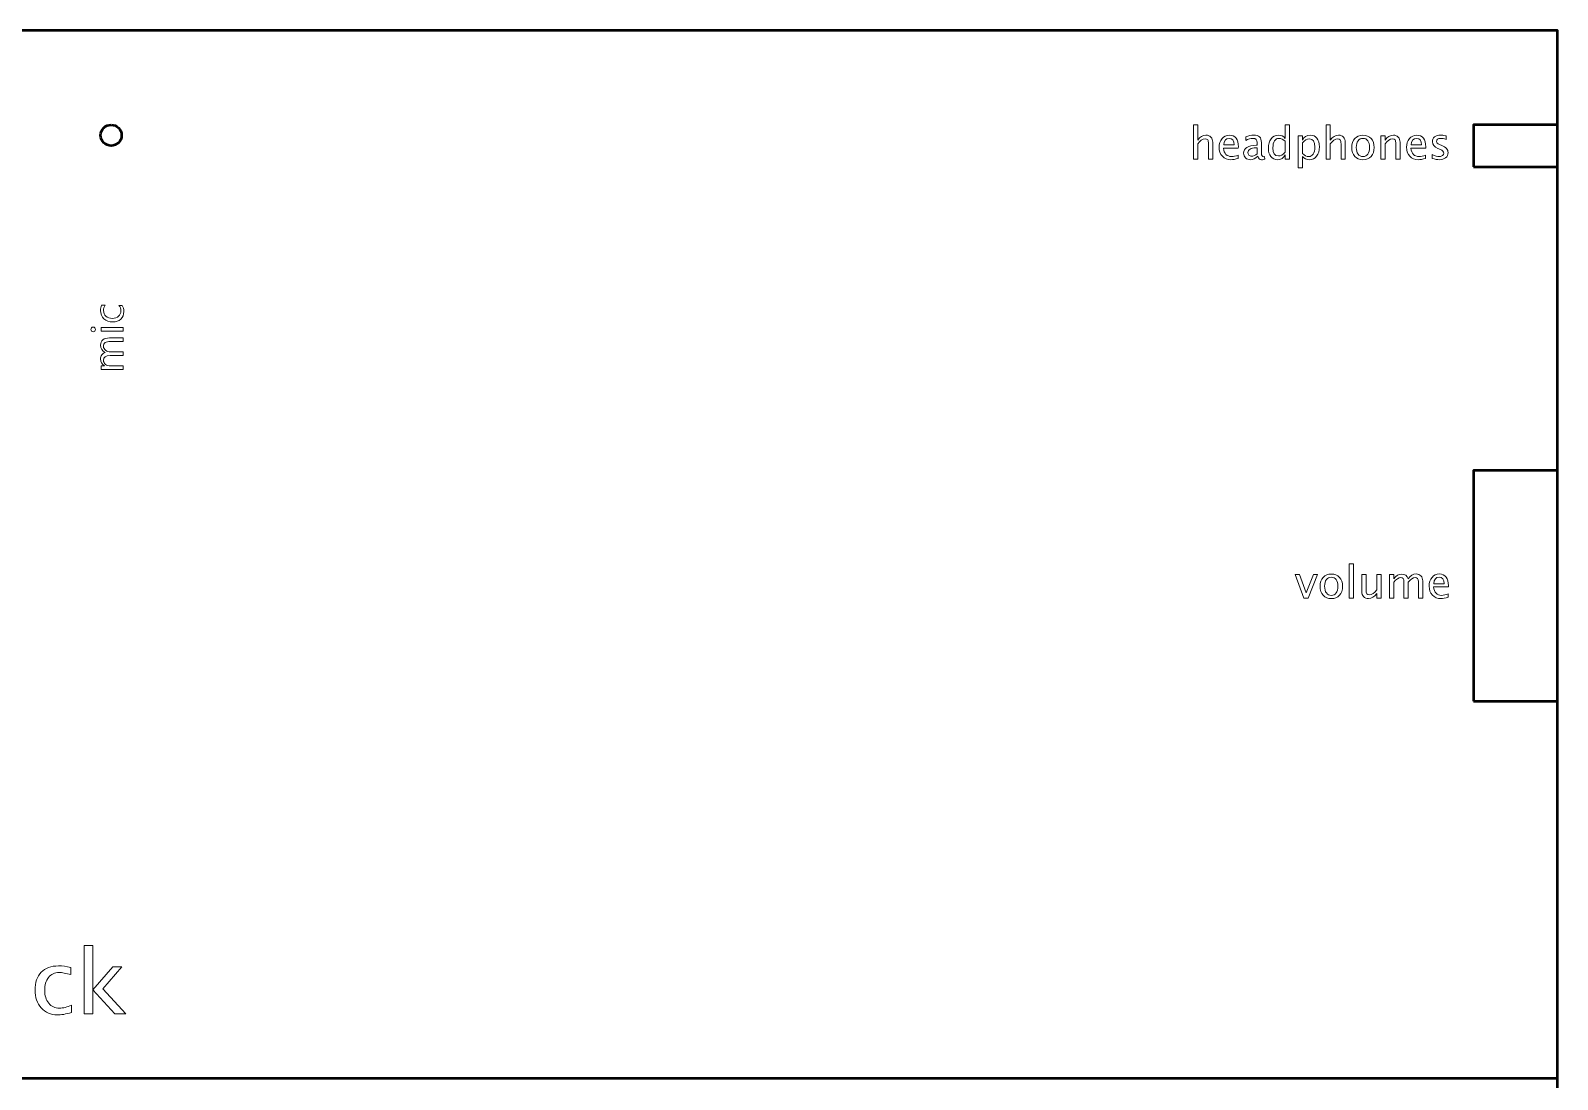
# Model space of a CAD drawing. Header units: centimetres. Extents: x -69 to 69, y -115 to 104.
# Drawn here: x 45.03 to 59.6, y -14.96 to -4.95 of the extents above; entities that cross this region are included whole.
import ezdxf

# ---------------------------------------------------------------- set-up
doc = ezdxf.new("R2010")
doc.units = ezdxf.units.CM
doc.header["$MEASUREMENT"] = 0
doc.layers.add('Layer 1', color=7, linetype='Continuous')

msp = doc.modelspace()

# ---------------------------------------------------------------- linework, layer by layer
at = {"layer": 'Layer 1', "color": 30, "lineweight": 53}
for points in [[(30.4, -25.05), (59.6, -25.05), (59.6, -4.95), (30.4, -4.95), (30.4, -25.05)], [(58.8, -6.25), (59.6, -6.25), (59.6, -5.85), (58.8, -5.85), (58.8, -6.25)], [(58.8, -11.35), (59.6, -11.35), (59.6, -9.15), (58.8, -9.15), (58.8, -11.35)]]:
    msp.add_lwpolyline(points, close=True, dxfattribs=at)
msp.add_ellipse((45.8, -5.95), major_axis=(0, 0.1), ratio=1, dxfattribs=at)
at = {"layer": 'Layer 1', "color": 30, "lineweight": 9}
for points, knots in [([(56.12671, -6.17806), (56.12671, -6.17806), (56.12671, -5.85167), (56.12671, -5.85167), (56.12671, -5.85167), (56.12671, -5.85167), (56.16735, -5.85167), (56.16735, -5.85167), (56.16735, -5.85167), (56.16735, -5.85167), (56.16735, -5.9961), (56.16735, -5.9961), (56.16735, -5.9961), (56.18887, -5.9647), (56.21526, -5.94904), (56.24644, -5.94904), (56.24644, -5.94904), (56.26606, -5.94904), (56.28165, -5.95518), (56.29315, -5.96752), (56.29315, -5.96752), (56.30465, -5.9798), (56.31043, -5.99638), (56.31043, -6.01712), (56.31043, -6.01712), (56.31043, -6.01712), (56.31043, -6.17806), (56.31043, -6.17806), (56.31043, -6.17806), (56.31043, -6.17806), (56.2698, -6.17806), (56.2698, -6.17806), (56.2698, -6.17806), (56.2698, -6.17806), (56.2698, -6.03039), (56.2698, -6.03039), (56.2698, -6.03039), (56.2698, -6.01374), (56.26733, -6.00188), (56.26246, -5.99483), (56.26246, -5.99483), (56.25752, -5.9877), (56.2494, -5.98417), (56.23805, -5.98417), (56.23805, -5.98417), (56.21307, -5.98417), (56.1895, -6.00047), (56.16735, -6.03307), (56.16735, -6.03307), (56.16735, -6.03307), (56.16735, -6.17806), (56.16735, -6.17806), (56.16735, -6.17806), (56.16735, -6.17806), (56.12671, -6.17806), (56.12671, -6.17806)], [0, 0, 0, 0, 0.06666667, 0.06666667, 0.06666667, 0.06666667, 0.13333333, 0.13333333, 0.13333333, 0.13333333, 0.2, 0.2, 0.2, 0.2, 0.26666667, 0.26666667, 0.26666667, 0.26666667, 0.33333333, 0.33333333, 0.33333333, 0.33333333, 0.4, 0.4, 0.4, 0.4, 0.46666667, 0.46666667, 0.46666667, 0.46666667, 0.53333333, 0.53333333, 0.53333333, 0.53333333, 0.6, 0.6, 0.6, 0.6, 0.66666667, 0.66666667, 0.66666667, 0.66666667, 0.73333333, 0.73333333, 0.73333333, 0.73333333, 0.8, 0.8, 0.8, 0.8, 0.86666667, 0.86666667, 0.86666667, 0.86666667, 1, 1, 1, 1]), ([(56.55414, -6.17086), (56.52683, -6.17905), (56.50348, -6.18314), (56.484, -6.18314), (56.484, -6.18314), (56.45077, -6.18314), (56.42375, -6.17213), (56.40294, -6.15019), (56.40294, -6.15019), (56.38212, -6.12825), (56.37168, -6.09981), (56.37168, -6.06482), (56.37168, -6.06482), (56.37168, -6.03088), (56.38085, -6.00301), (56.39927, -5.98121), (56.39927, -5.98121), (56.41768, -5.95948), (56.44125, -5.94862), (56.46996, -5.94862), (56.46996, -5.94862), (56.49713, -5.94862), (56.51815, -5.95828), (56.53297, -5.97761), (56.53297, -5.97761), (56.54779, -5.99695), (56.55519, -6.02432), (56.55519, -6.05981), (56.55519, -6.05981), (56.55519, -6.05981), (56.55498, -6.07223), (56.55498, -6.07223), (56.55498, -6.07223), (56.55498, -6.07223), (56.41317, -6.07223), (56.41317, -6.07223), (56.41317, -6.07223), (56.41909, -6.12585), (56.44527, -6.15266), (56.49162, -6.15266), (56.49162, -6.15266), (56.50863, -6.15266), (56.52944, -6.14786), (56.55414, -6.13827), (56.55414, -6.13827), (56.55414, -6.13827), (56.55414, -6.17086), (56.55414, -6.17086)], [0, 0, 0, 0, 0.07692308, 0.07692308, 0.07692308, 0.07692308, 0.15384615, 0.15384615, 0.15384615, 0.15384615, 0.23076923, 0.23076923, 0.23076923, 0.23076923, 0.30769231, 0.30769231, 0.30769231, 0.30769231, 0.38461538, 0.38461538, 0.38461538, 0.38461538, 0.46153846, 0.46153846, 0.46153846, 0.46153846, 0.53846154, 0.53846154, 0.53846154, 0.53846154, 0.61538462, 0.61538462, 0.61538462, 0.61538462, 0.69230769, 0.69230769, 0.69230769, 0.69230769, 0.76923077, 0.76923077, 0.76923077, 0.76923077, 0.84615385, 0.84615385, 0.84615385, 0.84615385, 1, 1, 1, 1]), ([(56.74097, -6.14949), (56.71656, -6.17192), (56.69306, -6.18314), (56.67048, -6.18314), (56.67048, -6.18314), (56.65193, -6.18314), (56.63648, -6.17735), (56.62427, -6.16571), (56.62427, -6.16571), (56.61199, -6.15407), (56.60586, -6.1394), (56.60586, -6.12169), (56.60586, -6.12169), (56.60586, -6.0972), (56.61616, -6.07837), (56.63676, -6.06524), (56.63676, -6.06524), (56.65736, -6.05212), (56.68692, -6.04556), (56.72545, -6.04556), (56.72545, -6.04556), (56.72545, -6.04556), (56.73497, -6.04556), (56.73497, -6.04556), (56.73497, -6.04556), (56.73497, -6.04556), (56.73497, -6.01854), (56.73497, -6.01854), (56.73497, -6.01854), (56.73497, -5.9925), (56.72143, -5.97952), (56.69426, -5.97952), (56.69426, -5.97952), (56.67324, -5.97952), (56.65024, -5.98615), (56.62533, -5.99941), (56.62533, -5.99941), (56.62533, -5.99941), (56.62533, -5.96597), (56.62533, -5.96597), (56.62533, -5.96597), (56.65271, -5.95468), (56.67853, -5.94904), (56.70273, -5.94904), (56.70273, -5.94904), (56.72763, -5.94904), (56.74605, -5.95468), (56.75783, -5.96604), (56.75783, -5.96604), (56.76969, -5.9774), (56.77561, -5.9949), (56.77561, -6.01854), (56.77561, -6.01854), (56.77561, -6.01854), (56.77561, -6.11992), (56.77561, -6.11992), (56.77561, -6.11992), (56.77561, -6.14314), (56.78274, -6.15478), (56.79706, -6.15478), (56.79706, -6.15478), (56.79882, -6.15478), (56.80143, -6.15449), (56.80489, -6.15393), (56.80489, -6.15393), (56.80489, -6.15393), (56.80778, -6.17651), (56.80778, -6.17651), (56.80778, -6.17651), (56.79854, -6.18095), (56.78838, -6.18314), (56.77723, -6.18314), (56.77723, -6.18314), (56.75826, -6.18314), (56.74619, -6.17192), (56.74097, -6.14949)], [0, 0, 0, 0, 0.05, 0.05, 0.05, 0.05, 0.1, 0.1, 0.1, 0.1, 0.15, 0.15, 0.15, 0.15, 0.2, 0.2, 0.2, 0.2, 0.25, 0.25, 0.25, 0.25, 0.3, 0.3, 0.3, 0.3, 0.35, 0.35, 0.35, 0.35, 0.4, 0.4, 0.4, 0.4, 0.45, 0.45, 0.45, 0.45, 0.5, 0.5, 0.5, 0.5, 0.55, 0.55, 0.55, 0.55, 0.6, 0.6, 0.6, 0.6, 0.65, 0.65, 0.65, 0.65, 0.7, 0.7, 0.7, 0.7, 0.75, 0.75, 0.75, 0.75, 0.8, 0.8, 0.8, 0.8, 0.85, 0.85, 0.85, 0.85, 0.9, 0.9, 0.9, 0.9, 1, 1, 1, 1]), ([(57.00344, -6.17806), (57.00344, -6.17806), (57.00344, -6.13594), (57.00344, -6.13594), (57.00344, -6.13594), (56.98685, -6.16741), (56.96188, -6.18314), (56.92851, -6.18314), (56.92851, -6.18314), (56.90141, -6.18314), (56.88011, -6.17333), (56.86458, -6.15365), (56.86458, -6.15365), (56.84906, -6.13396), (56.8413, -6.10708), (56.8413, -6.073), (56.8413, -6.073), (56.8413, -6.03575), (56.85012, -6.00576), (56.86769, -5.98305), (56.86769, -5.98305), (56.88533, -5.9604), (56.90847, -5.94904), (56.93718, -5.94904), (56.93718, -5.94904), (56.96378, -5.94904), (56.98594, -5.9592), (57.00344, -5.97959), (57.00344, -5.97959), (57.00344, -5.97959), (57.00344, -5.85167), (57.00344, -5.85167), (57.00344, -5.85167), (57.00344, -5.85167), (57.04407, -5.85167), (57.04407, -5.85167), (57.04407, -5.85167), (57.04407, -5.85167), (57.04407, -6.17806), (57.04407, -6.17806), (57.04407, -6.17806), (57.04407, -6.17806), (57.00344, -6.17806), (57.00344, -6.17806)], [0, 0, 0, 0, 0.08333333, 0.08333333, 0.08333333, 0.08333333, 0.16666667, 0.16666667, 0.16666667, 0.16666667, 0.25, 0.25, 0.25, 0.25, 0.33333333, 0.33333333, 0.33333333, 0.33333333, 0.41666667, 0.41666667, 0.41666667, 0.41666667, 0.5, 0.5, 0.5, 0.5, 0.58333333, 0.58333333, 0.58333333, 0.58333333, 0.66666667, 0.66666667, 0.66666667, 0.66666667, 0.75, 0.75, 0.75, 0.75, 0.83333333, 0.83333333, 0.83333333, 0.83333333, 1, 1, 1, 1]), ([(57.1255, -6.25976), (57.1255, -6.25976), (57.1255, -5.9537), (57.1255, -5.9537), (57.1255, -5.9537), (57.1255, -5.9537), (57.16614, -5.9537), (57.16614, -5.9537), (57.16614, -5.9537), (57.16614, -5.9537), (57.16614, -5.9961), (57.16614, -5.9961), (57.16614, -5.9961), (57.18279, -5.9647), (57.20784, -5.94904), (57.24121, -5.94904), (57.24121, -5.94904), (57.26823, -5.94904), (57.28947, -5.95885), (57.30499, -5.97853), (57.30499, -5.97853), (57.32051, -5.99822), (57.32827, -6.0251), (57.32827, -6.05917), (57.32827, -6.05917), (57.32827, -6.09629), (57.31946, -6.12627), (57.30189, -6.14899), (57.30189, -6.14899), (57.28432, -6.17178), (57.26118, -6.18314), (57.23253, -6.18314), (57.23253, -6.18314), (57.20593, -6.18314), (57.18378, -6.17298), (57.16614, -6.15259), (57.16614, -6.15259), (57.16614, -6.15259), (57.16614, -6.25976), (57.16614, -6.25976), (57.16614, -6.25976), (57.16614, -6.25976), (57.1255, -6.25976), (57.1255, -6.25976)], [0, 0, 0, 0, 0.08333333, 0.08333333, 0.08333333, 0.08333333, 0.16666667, 0.16666667, 0.16666667, 0.16666667, 0.25, 0.25, 0.25, 0.25, 0.33333333, 0.33333333, 0.33333333, 0.33333333, 0.41666667, 0.41666667, 0.41666667, 0.41666667, 0.5, 0.5, 0.5, 0.5, 0.58333333, 0.58333333, 0.58333333, 0.58333333, 0.66666667, 0.66666667, 0.66666667, 0.66666667, 0.75, 0.75, 0.75, 0.75, 0.83333333, 0.83333333, 0.83333333, 0.83333333, 1, 1, 1, 1]), ([(57.39192, -6.17806), (57.39192, -6.17806), (57.39192, -5.85167), (57.39192, -5.85167), (57.39192, -5.85167), (57.39192, -5.85167), (57.43256, -5.85167), (57.43256, -5.85167), (57.43256, -5.85167), (57.43256, -5.85167), (57.43256, -5.9961), (57.43256, -5.9961), (57.43256, -5.9961), (57.45408, -5.9647), (57.48047, -5.94904), (57.51165, -5.94904), (57.51165, -5.94904), (57.53127, -5.94904), (57.54686, -5.95518), (57.55836, -5.96752), (57.55836, -5.96752), (57.56986, -5.9798), (57.57564, -5.99638), (57.57564, -6.01712), (57.57564, -6.01712), (57.57564, -6.01712), (57.57564, -6.17806), (57.57564, -6.17806), (57.57564, -6.17806), (57.57564, -6.17806), (57.53501, -6.17806), (57.53501, -6.17806), (57.53501, -6.17806), (57.53501, -6.17806), (57.53501, -6.03039), (57.53501, -6.03039), (57.53501, -6.03039), (57.53501, -6.01374), (57.53254, -6.00188), (57.52767, -5.99483), (57.52767, -5.99483), (57.52273, -5.9877), (57.51461, -5.98417), (57.50326, -5.98417), (57.50326, -5.98417), (57.47828, -5.98417), (57.45471, -6.00047), (57.43256, -6.03307), (57.43256, -6.03307), (57.43256, -6.03307), (57.43256, -6.17806), (57.43256, -6.17806), (57.43256, -6.17806), (57.43256, -6.17806), (57.39192, -6.17806), (57.39192, -6.17806)], [0, 0, 0, 0, 0.06666667, 0.06666667, 0.06666667, 0.06666667, 0.13333333, 0.13333333, 0.13333333, 0.13333333, 0.2, 0.2, 0.2, 0.2, 0.26666667, 0.26666667, 0.26666667, 0.26666667, 0.33333333, 0.33333333, 0.33333333, 0.33333333, 0.4, 0.4, 0.4, 0.4, 0.46666667, 0.46666667, 0.46666667, 0.46666667, 0.53333333, 0.53333333, 0.53333333, 0.53333333, 0.6, 0.6, 0.6, 0.6, 0.66666667, 0.66666667, 0.66666667, 0.66666667, 0.73333333, 0.73333333, 0.73333333, 0.73333333, 0.8, 0.8, 0.8, 0.8, 0.86666667, 0.86666667, 0.86666667, 0.86666667, 1, 1, 1, 1]), ([(57.74399, -6.18314), (57.71104, -6.18314), (57.68494, -6.17263), (57.66575, -6.1516), (57.66575, -6.1516), (57.64649, -6.13058), (57.63689, -6.102), (57.63689, -6.06595), (57.63689, -6.06595), (57.63689, -6.02997), (57.64649, -6.00146), (57.66575, -5.98051), (57.66575, -5.98051), (57.68494, -5.95955), (57.71104, -5.94904), (57.74399, -5.94904), (57.74399, -5.94904), (57.77694, -5.94904), (57.80305, -5.95955), (57.82224, -5.98051), (57.82224, -5.98051), (57.8415, -6.00146), (57.85109, -6.02997), (57.85109, -6.06595), (57.85109, -6.06595), (57.85109, -6.102), (57.8415, -6.13058), (57.82224, -6.1516), (57.82224, -6.1516), (57.80305, -6.17263), (57.77694, -6.18314), (57.74399, -6.18314)], [0, 0, 0, 0, 0.11111111, 0.11111111, 0.11111111, 0.11111111, 0.22222222, 0.22222222, 0.22222222, 0.22222222, 0.33333333, 0.33333333, 0.33333333, 0.33333333, 0.44444444, 0.44444444, 0.44444444, 0.44444444, 0.55555556, 0.55555556, 0.55555556, 0.55555556, 0.66666667, 0.66666667, 0.66666667, 0.66666667, 0.77777778, 0.77777778, 0.77777778, 0.77777778, 1, 1, 1, 1]), ([(57.91474, -6.17806), (57.91474, -6.17806), (57.91474, -5.9537), (57.91474, -5.9537), (57.91474, -5.9537), (57.91474, -5.9537), (57.95538, -5.9537), (57.95538, -5.9537), (57.95538, -5.9537), (57.95538, -5.9537), (57.95538, -5.9961), (57.95538, -5.9961), (57.95538, -5.9961), (57.9769, -5.9647), (58.00329, -5.94904), (58.03447, -5.94904), (58.03447, -5.94904), (58.05409, -5.94904), (58.06968, -5.95518), (58.08118, -5.96752), (58.08118, -5.96752), (58.09268, -5.9798), (58.09846, -5.99638), (58.09846, -6.01712), (58.09846, -6.01712), (58.09846, -6.01712), (58.09846, -6.17806), (58.09846, -6.17806), (58.09846, -6.17806), (58.09846, -6.17806), (58.05783, -6.17806), (58.05783, -6.17806), (58.05783, -6.17806), (58.05783, -6.17806), (58.05783, -6.03039), (58.05783, -6.03039), (58.05783, -6.03039), (58.05783, -6.01374), (58.05536, -6.00188), (58.05049, -5.99483), (58.05049, -5.99483), (58.04555, -5.9877), (58.03743, -5.98417), (58.02608, -5.98417), (58.02608, -5.98417), (58.0011, -5.98417), (57.97753, -6.00047), (57.95538, -6.03307), (57.95538, -6.03307), (57.95538, -6.03307), (57.95538, -6.17806), (57.95538, -6.17806), (57.95538, -6.17806), (57.95538, -6.17806), (57.91474, -6.17806), (57.91474, -6.17806)], [0, 0, 0, 0, 0.06666667, 0.06666667, 0.06666667, 0.06666667, 0.13333333, 0.13333333, 0.13333333, 0.13333333, 0.2, 0.2, 0.2, 0.2, 0.26666667, 0.26666667, 0.26666667, 0.26666667, 0.33333333, 0.33333333, 0.33333333, 0.33333333, 0.4, 0.4, 0.4, 0.4, 0.46666667, 0.46666667, 0.46666667, 0.46666667, 0.53333333, 0.53333333, 0.53333333, 0.53333333, 0.6, 0.6, 0.6, 0.6, 0.66666667, 0.66666667, 0.66666667, 0.66666667, 0.73333333, 0.73333333, 0.73333333, 0.73333333, 0.8, 0.8, 0.8, 0.8, 0.86666667, 0.86666667, 0.86666667, 0.86666667, 1, 1, 1, 1]), ([(58.34217, -6.17086), (58.31486, -6.17905), (58.29151, -6.18314), (58.27203, -6.18314), (58.27203, -6.18314), (58.2388, -6.18314), (58.21178, -6.17213), (58.19097, -6.15019), (58.19097, -6.15019), (58.17015, -6.12825), (58.15971, -6.09981), (58.15971, -6.06482), (58.15971, -6.06482), (58.15971, -6.03088), (58.16888, -6.00301), (58.1873, -5.98121), (58.1873, -5.98121), (58.20571, -5.95948), (58.22928, -5.94862), (58.25799, -5.94862), (58.25799, -5.94862), (58.28516, -5.94862), (58.30618, -5.95828), (58.321, -5.97761), (58.321, -5.97761), (58.33582, -5.99695), (58.34322, -6.02432), (58.34322, -6.05981), (58.34322, -6.05981), (58.34322, -6.05981), (58.34301, -6.07223), (58.34301, -6.07223), (58.34301, -6.07223), (58.34301, -6.07223), (58.2012, -6.07223), (58.2012, -6.07223), (58.2012, -6.07223), (58.20712, -6.12585), (58.2333, -6.15266), (58.27965, -6.15266), (58.27965, -6.15266), (58.29666, -6.15266), (58.31747, -6.14786), (58.34217, -6.13827), (58.34217, -6.13827), (58.34217, -6.13827), (58.34217, -6.17086), (58.34217, -6.17086)], [0, 0, 0, 0, 0.07692308, 0.07692308, 0.07692308, 0.07692308, 0.15384615, 0.15384615, 0.15384615, 0.15384615, 0.23076923, 0.23076923, 0.23076923, 0.23076923, 0.30769231, 0.30769231, 0.30769231, 0.30769231, 0.38461538, 0.38461538, 0.38461538, 0.38461538, 0.46153846, 0.46153846, 0.46153846, 0.46153846, 0.53846154, 0.53846154, 0.53846154, 0.53846154, 0.61538462, 0.61538462, 0.61538462, 0.61538462, 0.69230769, 0.69230769, 0.69230769, 0.69230769, 0.76923077, 0.76923077, 0.76923077, 0.76923077, 0.84615385, 0.84615385, 0.84615385, 0.84615385, 1, 1, 1, 1]), ([(58.40532, -6.17002), (58.40532, -6.17002), (58.40532, -6.13276), (58.40532, -6.13276), (58.40532, -6.13276), (58.43192, -6.14603), (58.45499, -6.15266), (58.47467, -6.15266), (58.47467, -6.15266), (58.48638, -6.15266), (58.49612, -6.14949), (58.50381, -6.14314), (58.50381, -6.14314), (58.5115, -6.13686), (58.51538, -6.12895), (58.51538, -6.11943), (58.51538, -6.11943), (58.51538, -6.10553), (58.50459, -6.09403), (58.483, -6.08493), (58.483, -6.08493), (58.483, -6.08493), (58.45922, -6.07484), (58.45922, -6.07484), (58.45922, -6.07484), (58.42415, -6.0603), (58.40659, -6.03928), (58.40659, -6.01197), (58.40659, -6.01197), (58.40659, -5.99243), (58.4135, -5.97705), (58.42733, -5.96583), (58.42733, -5.96583), (58.44116, -5.95461), (58.46014, -5.94904), (58.4842, -5.94904), (58.4842, -5.94904), (58.49669, -5.94904), (58.51221, -5.95073), (58.53062, -5.95419), (58.53062, -5.95419), (58.53062, -5.95419), (58.53909, -5.95581), (58.53909, -5.95581), (58.53909, -5.95581), (58.53909, -5.95581), (58.53909, -5.98968), (58.53909, -5.98968), (58.53909, -5.98968), (58.51644, -5.9829), (58.49838, -5.97952), (58.4849, -5.97952), (58.4849, -5.97952), (58.47305, -5.97952), (58.46367, -5.98213), (58.45654, -5.98728), (58.45654, -5.98728), (58.44948, -5.99243), (58.44596, -5.99934), (58.44596, -6.00802), (58.44596, -6.00802), (58.44596, -6.02023), (58.45583, -6.0306), (58.47566, -6.039), (58.47566, -6.039), (58.47566, -6.039), (58.4952, -6.04725), (58.4952, -6.04725), (58.4952, -6.04725), (58.51736, -6.05656), (58.53302, -6.06644), (58.54219, -6.07681), (58.54219, -6.07681), (58.55144, -6.08719), (58.55602, -6.10017), (58.55602, -6.11569), (58.55602, -6.11569), (58.55602, -6.13537), (58.54826, -6.15153), (58.53267, -6.16416), (58.53267, -6.16416), (58.51715, -6.17679), (58.49725, -6.18314), (58.47305, -6.18314), (58.47305, -6.18314), (58.45442, -6.18314), (58.43192, -6.17877), (58.40532, -6.17002)], [0, 0, 0, 0, 0.04347826, 0.04347826, 0.04347826, 0.04347826, 0.08695652, 0.08695652, 0.08695652, 0.08695652, 0.13043478, 0.13043478, 0.13043478, 0.13043478, 0.17391304, 0.17391304, 0.17391304, 0.17391304, 0.2173913, 0.2173913, 0.2173913, 0.2173913, 0.26086957, 0.26086957, 0.26086957, 0.26086957, 0.30434783, 0.30434783, 0.30434783, 0.30434783, 0.34782609, 0.34782609, 0.34782609, 0.34782609, 0.39130435, 0.39130435, 0.39130435, 0.39130435, 0.43478261, 0.43478261, 0.43478261, 0.43478261, 0.47826087, 0.47826087, 0.47826087, 0.47826087, 0.52173913, 0.52173913, 0.52173913, 0.52173913, 0.56521739, 0.56521739, 0.56521739, 0.56521739, 0.60869565, 0.60869565, 0.60869565, 0.60869565, 0.65217391, 0.65217391, 0.65217391, 0.65217391, 0.69565217, 0.69565217, 0.69565217, 0.69565217, 0.73913043, 0.73913043, 0.73913043, 0.73913043, 0.7826087, 0.7826087, 0.7826087, 0.7826087, 0.82608696, 0.82608696, 0.82608696, 0.82608696, 0.86956522, 0.86956522, 0.86956522, 0.86956522, 0.91304348, 0.91304348, 0.91304348, 0.91304348, 1, 1, 1, 1]), ([(56.41528, -6.04175), (56.41528, -6.04175), (56.51434, -6.04175), (56.51434, -6.04175), (56.51434, -6.04175), (56.51434, -5.99998), (56.49875, -5.97909), (56.46763, -5.97909), (56.46763, -5.97909), (56.43631, -5.97909), (56.41888, -5.99998), (56.41528, -6.04175)], [0, 0, 0, 0, 0.25, 0.25, 0.25, 0.25, 0.5, 0.5, 0.5, 0.5, 1, 1, 1, 1]), ([(56.73497, -6.12733), (56.73497, -6.12733), (56.73497, -6.06969), (56.73497, -6.06969), (56.73497, -6.06969), (56.73497, -6.06969), (56.72192, -6.06926), (56.72192, -6.06926), (56.72192, -6.06926), (56.69934, -6.06926), (56.68114, -6.07343), (56.66724, -6.08175), (56.66724, -6.08175), (56.65341, -6.09015), (56.6465, -6.10123), (56.6465, -6.11505), (56.6465, -6.11505), (56.6465, -6.12472), (56.64995, -6.1329), (56.6568, -6.13961), (56.6568, -6.13961), (56.66371, -6.14631), (56.67211, -6.1497), (56.68206, -6.1497), (56.68206, -6.1497), (56.69899, -6.1497), (56.71663, -6.14222), (56.73497, -6.12733)], [0, 0, 0, 0, 0.125, 0.125, 0.125, 0.125, 0.25, 0.25, 0.25, 0.25, 0.375, 0.375, 0.375, 0.375, 0.5, 0.5, 0.5, 0.5, 0.625, 0.625, 0.625, 0.625, 0.75, 0.75, 0.75, 0.75, 1, 1, 1, 1]), ([(57.00344, -6.00739), (56.98234, -5.98883), (56.96237, -5.97952), (56.94346, -5.97952), (56.94346, -5.97952), (56.92484, -5.97952), (56.91044, -5.98728), (56.90021, -6.00287), (56.90021, -6.00287), (56.88998, -6.01839), (56.8849, -6.04041), (56.8849, -6.06891), (56.8849, -6.06891), (56.8849, -6.12133), (56.90226, -6.14758), (56.93704, -6.14758), (56.93704, -6.14758), (56.95962, -6.14758), (56.98177, -6.13523), (57.00344, -6.11061), (57.00344, -6.11061), (57.00344, -6.11061), (57.00344, -6.00739), (57.00344, -6.00739)], [0, 0, 0, 0, 0.14285714, 0.14285714, 0.14285714, 0.14285714, 0.28571429, 0.28571429, 0.28571429, 0.28571429, 0.42857143, 0.42857143, 0.42857143, 0.42857143, 0.57142857, 0.57142857, 0.57142857, 0.57142857, 0.71428571, 0.71428571, 0.71428571, 0.71428571, 1, 1, 1, 1]), ([(57.16614, -6.12458), (57.18709, -6.14328), (57.20706, -6.15266), (57.22604, -6.15266), (57.22604, -6.15266), (57.24474, -6.15266), (57.2592, -6.14483), (57.26936, -6.12924), (57.26936, -6.12924), (57.27959, -6.11364), (57.28467, -6.0917), (57.28467, -6.06334), (57.28467, -6.06334), (57.28467, -6.01084), (57.26732, -5.9846), (57.2326, -5.9846), (57.2326, -5.9846), (57.20988, -5.9846), (57.18773, -5.99687), (57.16614, -6.0215), (57.16614, -6.0215), (57.16614, -6.0215), (57.16614, -6.12458), (57.16614, -6.12458)], [0, 0, 0, 0, 0.14285714, 0.14285714, 0.14285714, 0.14285714, 0.28571429, 0.28571429, 0.28571429, 0.28571429, 0.42857143, 0.42857143, 0.42857143, 0.42857143, 0.57142857, 0.57142857, 0.57142857, 0.57142857, 0.71428571, 0.71428571, 0.71428571, 0.71428571, 1, 1, 1, 1]), ([(57.74392, -6.15266), (57.76403, -6.15266), (57.77969, -6.14511), (57.79084, -6.12994), (57.79084, -6.12994), (57.80192, -6.11484), (57.80749, -6.09346), (57.80749, -6.06595), (57.80749, -6.06595), (57.80749, -6.0385), (57.80192, -6.01719), (57.79084, -6.0021), (57.79084, -6.0021), (57.77969, -5.98707), (57.76403, -5.97952), (57.74392, -5.97952), (57.74392, -5.97952), (57.72374, -5.97952), (57.70808, -5.98707), (57.69707, -6.0021), (57.69707, -6.0021), (57.686, -6.01719), (57.68049, -6.0385), (57.68049, -6.06595), (57.68049, -6.06595), (57.68049, -6.09346), (57.686, -6.11484), (57.69707, -6.12994), (57.69707, -6.12994), (57.70808, -6.14511), (57.72374, -6.15266), (57.74392, -6.15266)], [0, 0, 0, 0, 0.11111111, 0.11111111, 0.11111111, 0.11111111, 0.22222222, 0.22222222, 0.22222222, 0.22222222, 0.33333333, 0.33333333, 0.33333333, 0.33333333, 0.44444444, 0.44444444, 0.44444444, 0.44444444, 0.55555556, 0.55555556, 0.55555556, 0.55555556, 0.66666667, 0.66666667, 0.66666667, 0.66666667, 0.77777778, 0.77777778, 0.77777778, 0.77777778, 1, 1, 1, 1]), ([(58.20331, -6.04175), (58.20331, -6.04175), (58.30237, -6.04175), (58.30237, -6.04175), (58.30237, -6.04175), (58.30237, -5.99998), (58.28678, -5.97909), (58.25566, -5.97909), (58.25566, -5.97909), (58.22434, -5.97909), (58.20691, -5.99998), (58.20331, -6.04175)], [0, 0, 0, 0, 0.25, 0.25, 0.25, 0.25, 0.5, 0.5, 0.5, 0.5, 1, 1, 1, 1]), ([(45.90625, -7.57316), (45.91598, -7.58939), (45.92085, -7.60872), (45.92085, -7.63102), (45.92085, -7.63102), (45.92085, -7.66122), (45.91104, -7.68556), (45.89136, -7.70411), (45.89136, -7.70411), (45.87167, -7.72267), (45.8462, -7.73191), (45.81488, -7.73191), (45.81488, -7.73191), (45.78002, -7.73191), (45.75194, -7.72189), (45.73077, -7.70193), (45.73077, -7.70193), (45.70961, -7.68196), (45.69903, -7.65529), (45.69903, -7.62192), (45.69903, -7.62192), (45.69903, -7.60336), (45.70248, -7.58692), (45.70933, -7.57274), (45.70933, -7.57274), (45.70933, -7.57274), (45.7439, -7.57274), (45.7439, -7.57274), (45.7439, -7.57274), (45.73289, -7.58848), (45.72739, -7.60527), (45.72739, -7.62319), (45.72739, -7.62319), (45.72739, -7.64485), (45.73515, -7.66256), (45.75074, -7.67646), (45.75074, -7.67646), (45.76626, -7.69029), (45.78672, -7.6972), (45.81198, -7.6972), (45.81198, -7.6972), (45.83689, -7.6972), (45.8565, -7.69071), (45.8709, -7.67766), (45.8709, -7.67766), (45.88529, -7.66467), (45.89249, -7.64718), (45.89249, -7.62523), (45.89249, -7.62523), (45.89249, -7.60682), (45.88635, -7.58939), (45.87407, -7.57316), (45.87407, -7.57316), (45.87407, -7.57316), (45.90625, -7.57316), (45.90625, -7.57316)], [0, 0, 0, 0, 0.06666667, 0.06666667, 0.06666667, 0.06666667, 0.13333333, 0.13333333, 0.13333333, 0.13333333, 0.2, 0.2, 0.2, 0.2, 0.26666667, 0.26666667, 0.26666667, 0.26666667, 0.33333333, 0.33333333, 0.33333333, 0.33333333, 0.4, 0.4, 0.4, 0.4, 0.46666667, 0.46666667, 0.46666667, 0.46666667, 0.53333333, 0.53333333, 0.53333333, 0.53333333, 0.6, 0.6, 0.6, 0.6, 0.66666667, 0.66666667, 0.66666667, 0.66666667, 0.73333333, 0.73333333, 0.73333333, 0.73333333, 0.8, 0.8, 0.8, 0.8, 0.86666667, 0.86666667, 0.86666667, 0.86666667, 1, 1, 1, 1]), ([(45.65034, -7.80268), (45.65034, -7.80875), (45.6483, -7.81397), (45.64413, -7.81828), (45.64413, -7.81828), (45.64004, -7.82258), (45.63475, -7.8247), (45.6284, -7.8247), (45.6284, -7.8247), (45.62212, -7.8247), (45.61683, -7.82258), (45.6126, -7.81828), (45.6126, -7.81828), (45.60843, -7.81397), (45.60632, -7.80875), (45.60632, -7.80268), (45.60632, -7.80268), (45.60632, -7.79647), (45.60843, -7.79118), (45.6126, -7.78681), (45.6126, -7.78681), (45.61683, -7.78243), (45.62212, -7.78025), (45.6284, -7.78025), (45.6284, -7.78025), (45.63447, -7.78025), (45.63969, -7.78243), (45.64392, -7.78681), (45.64392, -7.78681), (45.64823, -7.79118), (45.65034, -7.79647), (45.65034, -7.80268)], [0, 0, 0, 0, 0.11111111, 0.11111111, 0.11111111, 0.11111111, 0.22222222, 0.22222222, 0.22222222, 0.22222222, 0.33333333, 0.33333333, 0.33333333, 0.33333333, 0.44444444, 0.44444444, 0.44444444, 0.44444444, 0.55555556, 0.55555556, 0.55555556, 0.55555556, 0.66666667, 0.66666667, 0.66666667, 0.66666667, 0.77777778, 0.77777778, 0.77777778, 0.77777778, 1, 1, 1, 1]), ([(45.91577, -7.78617), (45.91577, -7.78617), (45.91577, -7.82004), (45.91577, -7.82004), (45.91577, -7.82004), (45.91577, -7.82004), (45.7041, -7.82004), (45.7041, -7.82004), (45.7041, -7.82004), (45.7041, -7.82004), (45.7041, -7.78617), (45.7041, -7.78617), (45.7041, -7.78617), (45.7041, -7.78617), (45.91577, -7.78617), (45.91577, -7.78617)], [0, 0, 0, 0, 0.2, 0.2, 0.2, 0.2, 0.4, 0.4, 0.4, 0.4, 0.6, 0.6, 0.6, 0.6, 1, 1, 1, 1]), ([(45.91577, -7.88411), (45.91577, -7.88411), (45.91577, -7.91797), (45.91577, -7.91797), (45.91577, -7.91797), (45.91577, -7.91797), (45.79406, -7.91797), (45.79406, -7.91797), (45.79406, -7.91797), (45.77057, -7.91797), (45.75363, -7.92157), (45.74312, -7.92884), (45.74312, -7.92884), (45.73261, -7.93603), (45.72739, -7.94824), (45.72739, -7.96531), (45.72739, -7.96531), (45.72739, -7.97978), (45.73402, -7.99213), (45.74728, -8.00229), (45.74728, -8.00229), (45.76048, -8.01237), (45.77635, -8.01745), (45.79491, -8.01745), (45.79491, -8.01745), (45.79491, -8.01745), (45.91577, -8.01745), (45.91577, -8.01745), (45.91577, -8.01745), (45.91577, -8.01745), (45.91577, -8.05132), (45.91577, -8.05132), (45.91577, -8.05132), (45.91577, -8.05132), (45.7899, -8.05132), (45.7899, -8.05132), (45.7899, -8.05132), (45.7482, -8.05132), (45.72739, -8.06741), (45.72739, -8.09951), (45.72739, -8.09951), (45.72739, -8.1144), (45.73367, -8.12667), (45.74616, -8.13634), (45.74616, -8.13634), (45.75864, -8.14601), (45.77487, -8.1508), (45.79491, -8.1508), (45.79491, -8.1508), (45.79491, -8.1508), (45.91577, -8.1508), (45.91577, -8.1508), (45.91577, -8.1508), (45.91577, -8.1508), (45.91577, -8.18467), (45.91577, -8.18467), (45.91577, -8.18467), (45.91577, -8.18467), (45.7041, -8.18467), (45.7041, -8.18467), (45.7041, -8.18467), (45.7041, -8.18467), (45.7041, -8.1508), (45.7041, -8.1508), (45.7041, -8.1508), (45.7041, -8.1508), (45.73734, -8.1508), (45.73734, -8.1508), (45.73734, -8.1508), (45.73734, -8.1508), (45.73734, -8.14996), (45.73734, -8.14996), (45.73734, -8.14996), (45.7118, -8.13493), (45.69903, -8.11306), (45.69903, -8.0842), (45.69903, -8.0842), (45.69903, -8.06974), (45.70305, -8.05718), (45.71109, -8.04638), (45.71109, -8.04638), (45.71913, -8.03566), (45.72965, -8.02825), (45.7427, -8.0243), (45.7427, -8.0243), (45.71356, -8.00856), (45.69903, -7.98514), (45.69903, -7.95396), (45.69903, -7.95396), (45.69903, -7.90739), (45.72774, -7.88411), (45.78524, -7.88411), (45.78524, -7.88411), (45.78524, -7.88411), (45.91577, -7.88411), (45.91577, -7.88411)], [0, 0, 0, 0, 0.04, 0.04, 0.04, 0.04, 0.08, 0.08, 0.08, 0.08, 0.12, 0.12, 0.12, 0.12, 0.16, 0.16, 0.16, 0.16, 0.2, 0.2, 0.2, 0.2, 0.24, 0.24, 0.24, 0.24, 0.28, 0.28, 0.28, 0.28, 0.32, 0.32, 0.32, 0.32, 0.36, 0.36, 0.36, 0.36, 0.4, 0.4, 0.4, 0.4, 0.44, 0.44, 0.44, 0.44, 0.48, 0.48, 0.48, 0.48, 0.52, 0.52, 0.52, 0.52, 0.56, 0.56, 0.56, 0.56, 0.6, 0.6, 0.6, 0.6, 0.64, 0.64, 0.64, 0.64, 0.68, 0.68, 0.68, 0.68, 0.72, 0.72, 0.72, 0.72, 0.76, 0.76, 0.76, 0.76, 0.8, 0.8, 0.8, 0.8, 0.84, 0.84, 0.84, 0.84, 0.88, 0.88, 0.88, 0.88, 0.92, 0.92, 0.92, 0.92, 1, 1, 1, 1]), ([(57.61298, -10.36684), (57.61298, -10.36684), (57.61298, -10.04045), (57.61298, -10.04045), (57.61298, -10.04045), (57.61298, -10.04045), (57.65362, -10.04045), (57.65362, -10.04045), (57.65362, -10.04045), (57.65362, -10.04045), (57.65362, -10.36684), (57.65362, -10.36684), (57.65362, -10.36684), (57.65362, -10.36684), (57.61298, -10.36684), (57.61298, -10.36684)], [0, 0, 0, 0, 0.2, 0.2, 0.2, 0.2, 0.4, 0.4, 0.4, 0.4, 0.6, 0.6, 0.6, 0.6, 1, 1, 1, 1]), ([(57.18055, -10.36684), (57.18055, -10.36684), (57.09701, -10.14248), (57.09701, -10.14248), (57.09701, -10.14248), (57.09701, -10.14248), (57.13765, -10.14248), (57.13765, -10.14248), (57.13765, -10.14248), (57.13765, -10.14248), (57.20277, -10.31682), (57.20277, -10.31682), (57.20277, -10.31682), (57.20277, -10.31682), (57.2717, -10.14248), (57.2717, -10.14248), (57.2717, -10.14248), (57.2717, -10.14248), (57.30994, -10.14248), (57.30994, -10.14248), (57.30994, -10.14248), (57.30994, -10.14248), (57.22126, -10.36684), (57.22126, -10.36684), (57.22126, -10.36684), (57.22126, -10.36684), (57.18055, -10.36684), (57.18055, -10.36684)], [0, 0, 0, 0, 0.125, 0.125, 0.125, 0.125, 0.25, 0.25, 0.25, 0.25, 0.375, 0.375, 0.375, 0.375, 0.5, 0.5, 0.5, 0.5, 0.625, 0.625, 0.625, 0.625, 0.75, 0.75, 0.75, 0.75, 1, 1, 1, 1]), ([(57.44223, -10.37192), (57.40928, -10.37192), (57.38318, -10.36141), (57.36399, -10.34038), (57.36399, -10.34038), (57.34473, -10.31936), (57.33513, -10.29078), (57.33513, -10.25473), (57.33513, -10.25473), (57.33513, -10.21875), (57.34473, -10.19024), (57.36399, -10.16929), (57.36399, -10.16929), (57.38318, -10.14833), (57.40928, -10.13782), (57.44223, -10.13782), (57.44223, -10.13782), (57.47518, -10.13782), (57.50129, -10.14833), (57.52048, -10.16929), (57.52048, -10.16929), (57.53974, -10.19024), (57.54933, -10.21875), (57.54933, -10.25473), (57.54933, -10.25473), (57.54933, -10.29078), (57.53974, -10.31936), (57.52048, -10.34038), (57.52048, -10.34038), (57.50129, -10.36141), (57.47518, -10.37192), (57.44223, -10.37192)], [0, 0, 0, 0, 0.11111111, 0.11111111, 0.11111111, 0.11111111, 0.22222222, 0.22222222, 0.22222222, 0.22222222, 0.33333333, 0.33333333, 0.33333333, 0.33333333, 0.44444444, 0.44444444, 0.44444444, 0.44444444, 0.55555556, 0.55555556, 0.55555556, 0.55555556, 0.66666667, 0.66666667, 0.66666667, 0.66666667, 0.77777778, 0.77777778, 0.77777778, 0.77777778, 1, 1, 1, 1]), ([(57.44216, -10.34144), (57.46227, -10.34144), (57.47793, -10.33389), (57.48908, -10.31872), (57.48908, -10.31872), (57.50016, -10.30362), (57.50573, -10.28224), (57.50573, -10.25473), (57.50573, -10.25473), (57.50573, -10.22728), (57.50016, -10.20597), (57.48908, -10.19088), (57.48908, -10.19088), (57.47793, -10.17585), (57.46227, -10.1683), (57.44216, -10.1683), (57.44216, -10.1683), (57.42198, -10.1683), (57.40632, -10.17585), (57.39531, -10.19088), (57.39531, -10.19088), (57.38424, -10.20597), (57.37873, -10.22728), (57.37873, -10.25473), (57.37873, -10.25473), (57.37873, -10.28224), (57.38424, -10.30362), (57.39531, -10.31872), (57.39531, -10.31872), (57.40632, -10.33389), (57.42198, -10.34144), (57.44216, -10.34144)], [0, 0, 0, 0, 0.11111111, 0.11111111, 0.11111111, 0.11111111, 0.22222222, 0.22222222, 0.22222222, 0.22222222, 0.33333333, 0.33333333, 0.33333333, 0.33333333, 0.44444444, 0.44444444, 0.44444444, 0.44444444, 0.55555556, 0.55555556, 0.55555556, 0.55555556, 0.66666667, 0.66666667, 0.66666667, 0.66666667, 0.77777778, 0.77777778, 0.77777778, 0.77777778, 1, 1, 1, 1]), ([(57.87587, -10.36684), (57.87587, -10.36684), (57.87587, -10.32465), (57.87587, -10.32465), (57.87587, -10.32465), (57.8542, -10.35619), (57.82789, -10.37192), (57.79698, -10.37192), (57.79698, -10.37192), (57.77737, -10.37192), (57.76178, -10.36578), (57.75021, -10.35343), (57.75021, -10.35343), (57.73857, -10.34109), (57.73278, -10.32451), (57.73278, -10.30355), (57.73278, -10.30355), (57.73278, -10.30355), (57.73278, -10.14248), (57.73278, -10.14248), (57.73278, -10.14248), (57.73278, -10.14248), (57.77342, -10.14248), (57.77342, -10.14248), (57.77342, -10.14248), (57.77342, -10.14248), (57.77342, -10.29029), (57.77342, -10.29029), (57.77342, -10.29029), (57.77342, -10.30715), (57.77589, -10.31907), (57.78076, -10.32613), (57.78076, -10.32613), (57.7857, -10.33326), (57.79388, -10.33678), (57.80538, -10.33678), (57.80538, -10.33678), (57.83022, -10.33678), (57.85378, -10.32049), (57.87587, -10.28782), (57.87587, -10.28782), (57.87587, -10.28782), (57.87587, -10.14248), (57.87587, -10.14248), (57.87587, -10.14248), (57.87587, -10.14248), (57.9165, -10.14248), (57.9165, -10.14248), (57.9165, -10.14248), (57.9165, -10.14248), (57.9165, -10.36684), (57.9165, -10.36684), (57.9165, -10.36684), (57.9165, -10.36684), (57.87587, -10.36684), (57.87587, -10.36684)], [0, 0, 0, 0, 0.06666667, 0.06666667, 0.06666667, 0.06666667, 0.13333333, 0.13333333, 0.13333333, 0.13333333, 0.2, 0.2, 0.2, 0.2, 0.26666667, 0.26666667, 0.26666667, 0.26666667, 0.33333333, 0.33333333, 0.33333333, 0.33333333, 0.4, 0.4, 0.4, 0.4, 0.46666667, 0.46666667, 0.46666667, 0.46666667, 0.53333333, 0.53333333, 0.53333333, 0.53333333, 0.6, 0.6, 0.6, 0.6, 0.66666667, 0.66666667, 0.66666667, 0.66666667, 0.73333333, 0.73333333, 0.73333333, 0.73333333, 0.8, 0.8, 0.8, 0.8, 0.86666667, 0.86666667, 0.86666667, 0.86666667, 1, 1, 1, 1]), ([(57.99807, -10.36684), (57.99807, -10.36684), (57.99807, -10.14248), (57.99807, -10.14248), (57.99807, -10.14248), (57.99807, -10.14248), (58.03871, -10.14248), (58.03871, -10.14248), (58.03871, -10.14248), (58.03871, -10.14248), (58.03871, -10.18488), (58.03871, -10.18488), (58.03871, -10.18488), (58.05854, -10.15348), (58.08394, -10.13782), (58.11505, -10.13782), (58.11505, -10.13782), (58.14504, -10.13782), (58.16543, -10.15348), (58.17629, -10.18488), (58.17629, -10.18488), (58.19555, -10.1532), (58.22067, -10.1374), (58.2515, -10.1374), (58.2515, -10.1374), (58.27119, -10.1374), (58.2865, -10.14318), (58.29743, -10.15482), (58.29743, -10.15482), (58.30837, -10.16646), (58.31387, -10.18276), (58.31387, -10.20372), (58.31387, -10.20372), (58.31387, -10.20372), (58.31387, -10.36684), (58.31387, -10.36684), (58.31387, -10.36684), (58.31387, -10.36684), (58.27323, -10.36684), (58.27323, -10.36684), (58.27323, -10.36684), (58.27323, -10.36684), (58.27323, -10.21042), (58.27323, -10.21042), (58.27323, -10.21042), (58.27323, -10.18488), (58.26307, -10.17211), (58.24275, -10.17211), (58.24275, -10.17211), (58.22166, -10.17211), (58.1995, -10.187), (58.17629, -10.21684), (58.17629, -10.21684), (58.17629, -10.21684), (58.17629, -10.36684), (58.17629, -10.36684), (58.17629, -10.36684), (58.17629, -10.36684), (58.13565, -10.36684), (58.13565, -10.36684), (58.13565, -10.36684), (58.13565, -10.36684), (58.13565, -10.21028), (58.13565, -10.21028), (58.13565, -10.21028), (58.13565, -10.18453), (58.12535, -10.17168), (58.10468, -10.17168), (58.10468, -10.17168), (58.08415, -10.17168), (58.06213, -10.18664), (58.03871, -10.21663), (58.03871, -10.21663), (58.03871, -10.21663), (58.03871, -10.36684), (58.03871, -10.36684), (58.03871, -10.36684), (58.03871, -10.36684), (57.99807, -10.36684), (57.99807, -10.36684)], [0, 0, 0, 0, 0.04761905, 0.04761905, 0.04761905, 0.04761905, 0.0952381, 0.0952381, 0.0952381, 0.0952381, 0.14285714, 0.14285714, 0.14285714, 0.14285714, 0.19047619, 0.19047619, 0.19047619, 0.19047619, 0.23809524, 0.23809524, 0.23809524, 0.23809524, 0.28571429, 0.28571429, 0.28571429, 0.28571429, 0.33333333, 0.33333333, 0.33333333, 0.33333333, 0.38095238, 0.38095238, 0.38095238, 0.38095238, 0.42857143, 0.42857143, 0.42857143, 0.42857143, 0.47619048, 0.47619048, 0.47619048, 0.47619048, 0.52380952, 0.52380952, 0.52380952, 0.52380952, 0.57142857, 0.57142857, 0.57142857, 0.57142857, 0.61904762, 0.61904762, 0.61904762, 0.61904762, 0.66666667, 0.66666667, 0.66666667, 0.66666667, 0.71428571, 0.71428571, 0.71428571, 0.71428571, 0.76190476, 0.76190476, 0.76190476, 0.76190476, 0.80952381, 0.80952381, 0.80952381, 0.80952381, 0.85714286, 0.85714286, 0.85714286, 0.85714286, 0.9047619, 0.9047619, 0.9047619, 0.9047619, 1, 1, 1, 1]), ([(58.558, -10.35964), (58.53069, -10.36783), (58.50734, -10.37192), (58.48786, -10.37192), (58.48786, -10.37192), (58.45463, -10.37192), (58.42761, -10.36091), (58.4068, -10.33897), (58.4068, -10.33897), (58.38598, -10.31703), (58.37554, -10.28859), (58.37554, -10.2536), (58.37554, -10.2536), (58.37554, -10.21966), (58.38471, -10.19179), (58.40313, -10.16999), (58.40313, -10.16999), (58.42154, -10.14826), (58.44511, -10.1374), (58.47382, -10.1374), (58.47382, -10.1374), (58.50099, -10.1374), (58.52201, -10.14706), (58.53683, -10.16639), (58.53683, -10.16639), (58.55165, -10.18573), (58.55905, -10.2131), (58.55905, -10.24859), (58.55905, -10.24859), (58.55905, -10.24859), (58.55884, -10.26101), (58.55884, -10.26101), (58.55884, -10.26101), (58.55884, -10.26101), (58.41703, -10.26101), (58.41703, -10.26101), (58.41703, -10.26101), (58.42295, -10.31463), (58.44913, -10.34144), (58.49548, -10.34144), (58.49548, -10.34144), (58.51249, -10.34144), (58.5333, -10.33664), (58.558, -10.32705), (58.558, -10.32705), (58.558, -10.32705), (58.558, -10.35964), (58.558, -10.35964)], [0, 0, 0, 0, 0.07692308, 0.07692308, 0.07692308, 0.07692308, 0.15384615, 0.15384615, 0.15384615, 0.15384615, 0.23076923, 0.23076923, 0.23076923, 0.23076923, 0.30769231, 0.30769231, 0.30769231, 0.30769231, 0.38461538, 0.38461538, 0.38461538, 0.38461538, 0.46153846, 0.46153846, 0.46153846, 0.46153846, 0.53846154, 0.53846154, 0.53846154, 0.53846154, 0.61538462, 0.61538462, 0.61538462, 0.61538462, 0.69230769, 0.69230769, 0.69230769, 0.69230769, 0.76923077, 0.76923077, 0.76923077, 0.76923077, 0.84615385, 0.84615385, 0.84615385, 0.84615385, 1, 1, 1, 1]), ([(58.41914, -10.23053), (58.41914, -10.23053), (58.5182, -10.23053), (58.5182, -10.23053), (58.5182, -10.23053), (58.5182, -10.18876), (58.50261, -10.16787), (58.47149, -10.16787), (58.47149, -10.16787), (58.44017, -10.16787), (58.42274, -10.18876), (58.41914, -10.23053)], [0, 0, 0, 0, 0.25, 0.25, 0.25, 0.25, 0.5, 0.5, 0.5, 0.5, 1, 1, 1, 1]), ([(45.54279, -14.3362), (45.54279, -14.3362), (45.54279, -13.68342), (45.54279, -13.68342), (45.54279, -13.68342), (45.54279, -13.68342), (45.62407, -13.68342), (45.62407, -13.68342), (45.62407, -13.68342), (45.62407, -13.68342), (45.62407, -14.1052), (45.62407, -14.1052), (45.62407, -14.1052), (45.62407, -14.1052), (45.81457, -13.88746), (45.81457, -13.88746), (45.81457, -13.88746), (45.81457, -13.88746), (45.90234, -13.88746), (45.90234, -13.88746), (45.90234, -13.88746), (45.90234, -13.88746), (45.72031, -14.09687), (45.72031, -14.09687), (45.72031, -14.09687), (45.72031, -14.09687), (45.94044, -14.3362), (45.94044, -14.3362), (45.94044, -14.3362), (45.94044, -14.3362), (45.83574, -14.3362), (45.83574, -14.3362), (45.83574, -14.3362), (45.83574, -14.3362), (45.62407, -14.10605), (45.62407, -14.10605), (45.62407, -14.10605), (45.62407, -14.10605), (45.62407, -14.3362), (45.62407, -14.3362), (45.62407, -14.3362), (45.62407, -14.3362), (45.54279, -14.3362), (45.54279, -14.3362)], [0, 0, 0, 0, 0.08333333, 0.08333333, 0.08333333, 0.08333333, 0.16666667, 0.16666667, 0.16666667, 0.16666667, 0.25, 0.25, 0.25, 0.25, 0.33333333, 0.33333333, 0.33333333, 0.33333333, 0.41666667, 0.41666667, 0.41666667, 0.41666667, 0.5, 0.5, 0.5, 0.5, 0.58333333, 0.58333333, 0.58333333, 0.58333333, 0.66666667, 0.66666667, 0.66666667, 0.66666667, 0.75, 0.75, 0.75, 0.75, 0.83333333, 0.83333333, 0.83333333, 0.83333333, 1, 1, 1, 1]), ([(45.42072, -14.32265), (45.36809, -14.33846), (45.32265, -14.34636), (45.28441, -14.34636), (45.28441, -14.34636), (45.22373, -14.34636), (45.1735, -14.32392), (45.13356, -14.27919), (45.13356, -14.27919), (45.09363, -14.23432), (45.07359, -14.17773), (45.07359, -14.10957), (45.07359, -14.10957), (45.07359, -14.03676), (45.09335, -13.97989), (45.13286, -13.93925), (45.13286, -13.93925), (45.17237, -13.89847), (45.22754, -13.87815), (45.29838, -13.87815), (45.29838, -13.87815), (45.33324, -13.87815), (45.37246, -13.88295), (45.41564, -13.89254), (45.41564, -13.89254), (45.41564, -13.89254), (45.41564, -13.96113), (45.41564, -13.96113), (45.41564, -13.96113), (45.36978, -13.94758), (45.33239, -13.94081), (45.3036, -13.94081), (45.3036, -13.94081), (45.26183, -13.94081), (45.22839, -13.95647), (45.20341, -13.98765), (45.20341, -13.98765), (45.17844, -14.01884), (45.16588, -14.06047), (45.16588, -14.1124), (45.16588, -14.1124), (45.16588, -14.16277), (45.17886, -14.20341), (45.20468, -14.2346), (45.20468, -14.2346), (45.23051, -14.26564), (45.26423, -14.28117), (45.30614, -14.28117), (45.30614, -14.28117), (45.34325, -14.28117), (45.38135, -14.27157), (45.42072, -14.25238), (45.42072, -14.25238), (45.42072, -14.25238), (45.42072, -14.32265), (45.42072, -14.32265)], [0, 0, 0, 0, 0.06666667, 0.06666667, 0.06666667, 0.06666667, 0.13333333, 0.13333333, 0.13333333, 0.13333333, 0.2, 0.2, 0.2, 0.2, 0.26666667, 0.26666667, 0.26666667, 0.26666667, 0.33333333, 0.33333333, 0.33333333, 0.33333333, 0.4, 0.4, 0.4, 0.4, 0.46666667, 0.46666667, 0.46666667, 0.46666667, 0.53333333, 0.53333333, 0.53333333, 0.53333333, 0.6, 0.6, 0.6, 0.6, 0.66666667, 0.66666667, 0.66666667, 0.66666667, 0.73333333, 0.73333333, 0.73333333, 0.73333333, 0.8, 0.8, 0.8, 0.8, 0.86666667, 0.86666667, 0.86666667, 0.86666667, 1, 1, 1, 1])]:
    msp.add_open_spline(points, degree=3, knots=knots, dxfattribs=at)
at = {"layer": 'Layer 1', "color": 30, "lineweight": 53}
msp.add_open_spline([(30.4, -14.95), (30.4, -14.95), (59.6, -14.95), (59.6, -14.95)], degree=3, dxfattribs=at)

doc.saveas('drawing.dxf')
